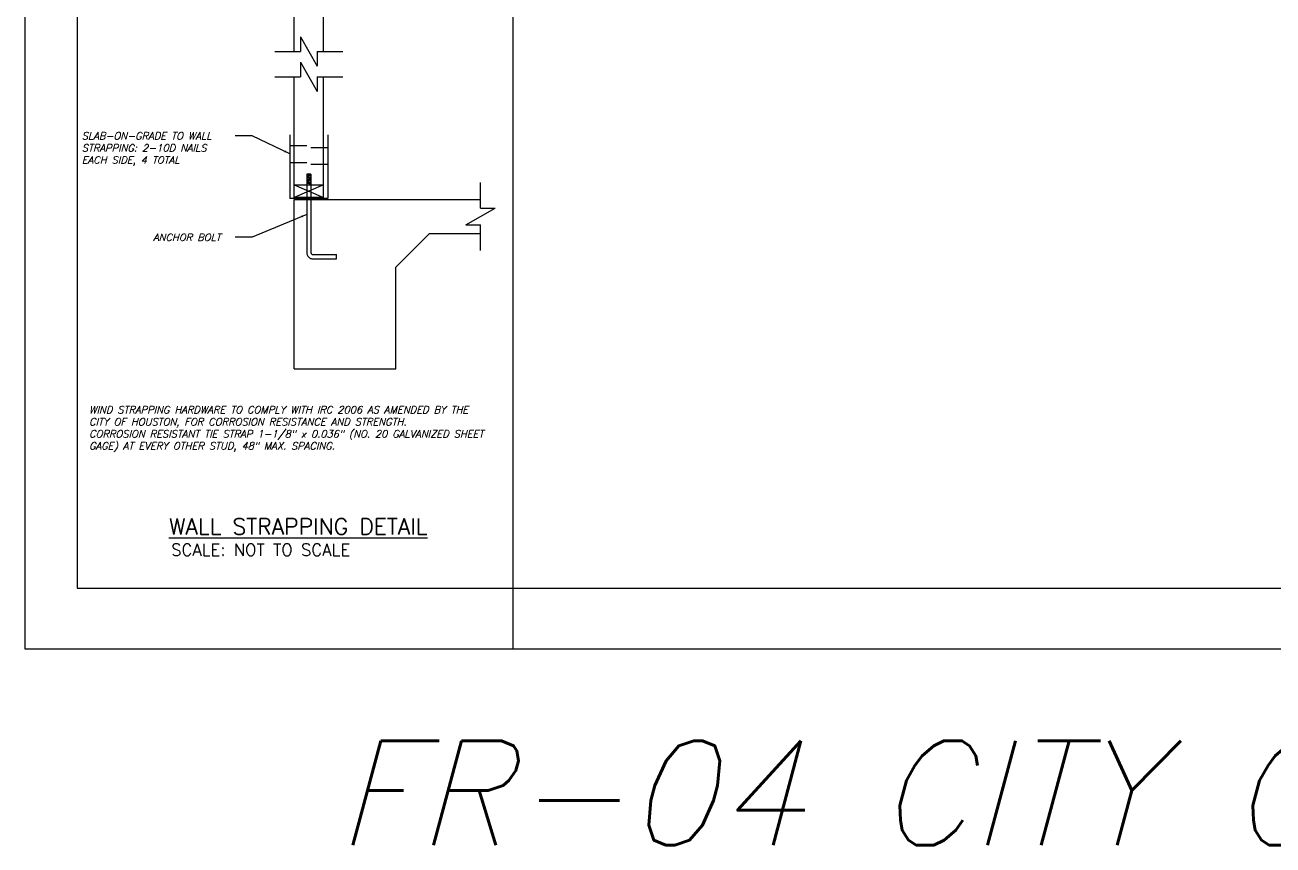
# Model space of a CAD drawing. Header units: inches. Extents: x 683 to 9753, y -6805 to 20230.
# Drawn here: x 8193 to 9055, y -4331 to -3764 of the extents above; entities that cross this region are included whole.
import ezdxf

# ---------------------------------------------------------------- set-up
doc = ezdxf.new("R2010")
doc.units = ezdxf.units.IN
doc.header["$LTSCALE"] = 48
doc.header["$MEASUREMENT"] = 0
doc.linetypes.add('HIDDENX2', pattern=[0.75, 0.5, -0.25])
doc.layers.get('Defpoints').update_dxf_attribs({"color": 251})
for name, color, linetype in [('A', 6, 'Continuous'), ('DPIS-DIM', 7, 'Continuous'), ('DPIS-TEXT', 7, 'Continuous')]:
    doc.layers.add(name, color=color, linetype=linetype)
doc.styles.add('SIMPLEX', font='simplex.shx', dxfattribs={"oblique": 15, "height": 4})
doc.styles.get("Standard").update_dxf_attribs({"font": 'simplex.shx', "oblique": 15})
doc.dimstyles.get("Standard").update_dxf_attribs({"dimtxt": 4, "dimasz": 4, "dimexe": 3, "dimexo": 2, "dimgap": 2, "dimtad": 1, "dimdec": 4, "dimrnd": 0.125, "dimzin": 3, "dimdsep": 46, "dimlunit": 4, "dimtxsty": 'SIMPLEX', "dimblk": 'ARCHTICK', "dimcen": 3, "dimdle": 3, "dimclrd": 2, "dimclre": 2, "dimadec": 0, "dimazin": 0, "dimtfac": 1, "dimtdec": 4, "dimtofl": 0, "dimtmove": 1, "dimatfit": 3, "dimfxl": 1, "dimtolj": 1, "dimtzin": 0, "dimarcsym": 0})

# ---------------------------------------------------------------- blocks, each defined once
blk = doc.blocks.new('_ArchTick')
at = {"color": 0, "const_width": 0.15}
blk.add_lwpolyline([(-0.5, -0.5), (0.5, 0.5)], dxfattribs=at)

msp = doc.modelspace()

# ---------------------------------------------------------------- linework, layer by layer
at = {"layer": 'A', "color": 4}
for p, q in [((8378.50381, -3782.58248), (8378.50381, -3519.30267)), ((8398.98113, -3782.58248), (8398.98113, -3686.04655)), ((8378.50381, -3883.50641), (8378.50381, -3800.13447)), ((8398.98113, -3883.50641), (8398.98113, -3800.13447)), ((8378.50381, -3874.73042), (8398.98113, -3874.73042)), ((8398.98113, -3883.50641), (8378.50381, -3883.50641)), ((8378.50381, -4001.98232), (8378.50381, -3884.96907)), ((8378.50381, -3884.96907), (8507.21839, -3884.96907)), ((8448.71176, -3931.77437), (8472.11441, -3908.37172)), ((8472.11441, -3908.37172), (8507.21839, -3908.37172)), ((8448.71176, -4001.98232), (8448.71176, -3931.77437)), ((8378.50381, -4001.98232), (8448.71176, -4001.98232))]:
    msp.add_line(p, q, dxfattribs=at)
at = {"layer": 'A', "color": 1}
for p, q in [((8382.89181, -3772.44884), (8382.89181, -3782.58248)), ((8382.89181, -3772.44884), (8394.59314, -3792.71613)), ((8365.33982, -3782.58248), (8382.89181, -3782.58248)), ((8394.59314, -3782.58248), (8412.14512, -3782.58248)), ((8394.59314, -3782.58248), (8394.59314, -3792.71613)), ((8382.89181, -3790.00083), (8382.89181, -3800.13447)), ((8382.89181, -3790.00083), (8394.59314, -3810.26811)), ((8365.33982, -3800.13447), (8382.89181, -3800.13447)), ((8394.59314, -3800.13447), (8412.14512, -3800.13447)), ((8394.59314, -3800.13447), (8394.59314, -3810.26811)), ((8507.21839, -3890.81974), (8507.21839, -3873.26775)), ((8497.08474, -3902.52106), (8517.35203, -3890.81974)), ((8507.21839, -3890.81974), (8517.35203, -3890.81974)), ((8497.08474, -3902.52106), (8507.21839, -3902.52106)), ((8507.21839, -3920.07305), (8507.21839, -3902.52106))]:
    msp.add_line(p, q, dxfattribs=at)
at = {"layer": 'A', "color": 3}
for p, q in [((8375.57848, -3840.35777), (8375.57848, -3884.23774)), ((8401.90646, -3840.35777), (8401.90646, -3884.23774)), ((8401.90646, -3884.23774), (8375.57848, -3884.23774))]:
    msp.add_line(p, q, dxfattribs=at)
at = {"layer": 'A'}
for p, q in [((8375.57848, -3847.6711), (8387.27981, -3847.6711)), ((8401.90646, -3849.13377), (8390.20514, -3849.13377)), ((8375.57848, -3859.37243), (8387.27981, -3859.37243)), ((8401.90646, -3860.83509), (8390.20514, -3860.83509))]:
    msp.add_line(p, q, dxfattribs=at)
at = {"layer": 'A', "color": 9}
for p, q in [((8387.27981, -3867.41709), (8387.27981, -3874.73042)), ((8390.20514, -3867.41709), (8387.27981, -3867.41709)), ((8388.74247, -3867.41709), (8387.27981, -3867.59992)), ((8390.20514, -3867.96559), (8387.27981, -3868.33125)), ((8390.20514, -3868.69692), (8387.27981, -3869.06259)), ((8390.20514, -3869.42825), (8387.27981, -3869.79392)), ((8390.20514, -3867.41709), (8390.20514, -3874.73042)), ((8398.98113, -3874.73042), (8378.50381, -3883.50641)), ((8378.50381, -3874.73042), (8398.98113, -3883.50641)), ((8390.20514, -3870.15959), (8387.27981, -3870.52525)), ((8390.20514, -3870.89092), (8387.27981, -3871.25658)), ((8390.20514, -3871.62225), (8387.27981, -3871.98792)), ((8390.20514, -3872.35358), (8387.27981, -3872.71925)), ((8390.20514, -3873.08492), (8387.27981, -3873.45058)), ((8390.20514, -3873.81625), (8387.27981, -3874.18192)), ((8390.20514, -3874.54758), (8388.74247, -3874.73042))]:
    msp.add_line(p, q, dxfattribs=at)
at = {"layer": 'A', "color": 9, "linetype": 'Continuous'}
for p, q in [((8387.27981, -3874.73042), (8387.27981, -3921.53571)), ((8390.20514, -3874.73042), (8390.20514, -3921.53571))]:
    msp.add_line(p, q, dxfattribs=at)
at = {"layer": 'A', "color": 9, "linetype": 'HIDDENX2'}
for p, q in [((8391.6678, -3922.99838), (8407.75713, -3922.99838)), ((8391.6678, -3925.92371), (8407.75713, -3925.92371)), ((8407.75713, -3925.92371), (8407.75713, -3922.99838))]:
    msp.add_line(p, q, dxfattribs=at)
for radius in [4.388, 1.46267]:
    msp.add_arc((8391.6678, -3921.53571), radius, 180, 270, dxfattribs=at)
at = {"layer": 'Defpoints', "color": 251}
for points in [[(8192.72188, -3121.41948), (8192.72188, -4195.41948), (9752.72188, -4195.41948), (9752.72188, -3121.41948)], [(8192.72188, -3121.41948), (8192.72188, -4195.41948), (9752.72188, -4195.41948), (9752.72188, -3121.41948)], [(8228.72188, -3157.41948), (8228.72188, -4153.41948), (9692.72188, -4153.41948), (9692.72188, -3157.41948)]]:
    msp.add_lwpolyline(points, close=True, dxfattribs=at)
at = {"layer": 'DPIS-TEXT'}
msp.add_lwpolyline([(8529.52457, -3121.41948), (8529.52457, -4195.41948)], dxfattribs=at)

# ---------------------------------------------------------------- texts
at = {"layer": 'DPIS-TEXT', "color": 40}
for s, height, p in [('%%UWALL STRAPPING DETAIL', 11.1111111, (8292.16966, -4116.39214)), ('SCALE: NOT TO SCALE', 8.3333333, (8293.66425, -4131.07461))]:
    msp.add_text(s, height=height, dxfattribs=at).set_placement(p)
at = {"layer": 'DPIS-TEXT', "color": 4, "style": 'SIMPLEX', "oblique": 15}
msp.add_text('FR-04 CITY OF HOU ', height=72, dxfattribs=at).set_placement((8406.87693, -4330.89561))
at = {"layer": 'DPIS-TEXT', "char_height": 5, "attachment_point": 1, "style": 'SIMPLEX'}
for s, insert, width in [('SLAB-ON-GRADE TO WALL STRAPPING: 2-10D NAILS EACH SIDE, 4 TOTAL', (8231.96307, -3838.4838), 107.0872961), ('ANCHOR BOLT', (8281.22032, -3908.5953), 107.3314784), ('WIND STRAPPING HARDWARE TO COMPLY WITH IRC 2006 AS AMENDED BY THE CITY OF HOUSTON, FOR CORROSION RESISTANCE AND STRENGTH.\\PCORROSION RESISTANT TIE STRAP 1-1/8" x 0.036" (NO. 20 GALVANIZED SHEET GAGE) AT EVERY OTHER STUD, 48" MAX. SPACING.', (8237.01058, -4027.67596), 297.9907084)]:
    msp.add_mtext(s, dxfattribs=dict(at, insert=insert, width=width))

# ---------------------------------------------------------------- leaders
at = {"layer": 'DPIS-DIM', "color": 2}
for points in [[(8375.57848, -3853.30144), (8349.54316, -3840.83771), (8337.84184, -3840.83771)], [(8387.27981, -3895.26425), (8349.54316, -3910.88768), (8337.84184, -3910.88768)]]:
    msp.add_leader(points, dimstyle='Standard', override={"dimtad": 0}, dxfattribs=at)

doc.saveas('drawing.dxf')
